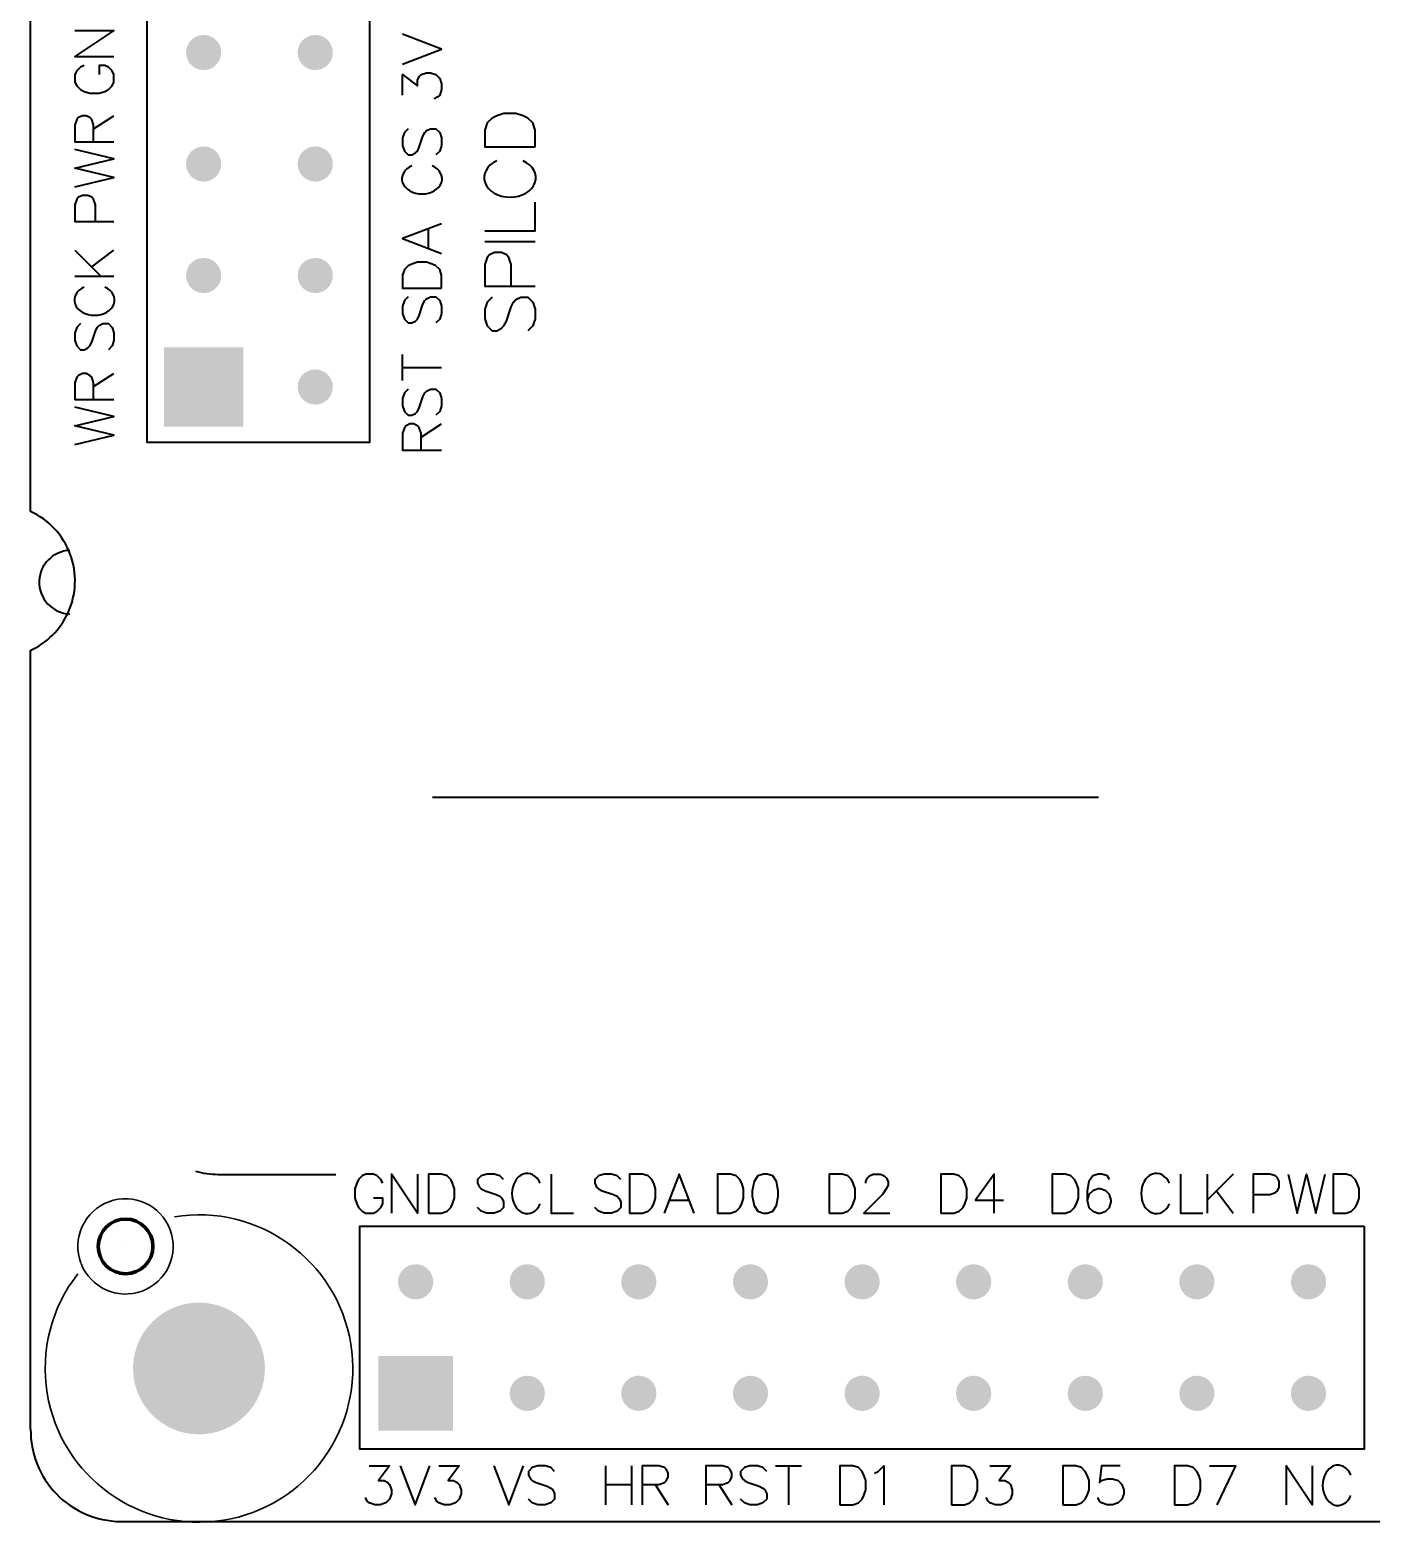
# Model space of a CAD drawing. Header units: millimetres. Extents: x 0 to 120, y 1 to 63.
# Drawn here: x 0.41 to 30.93, y 1.27 to 35.23 of the extents above; entities that cross this region are included whole.
import ezdxf

# ---------------------------------------------------------------- set-up
doc = ezdxf.new("R2010")
doc.units = ezdxf.units.MM
doc.layers.add('PDF_几何图形', color=7, linetype='Continuous', true_color=0x008000)
doc.layers.add('PDF_实体填充', color=7, linetype='Continuous', true_color=0xc64230)

msp = doc.modelspace()

# ---------------------------------------------------------------- hatches: boundary and pattern name
at = {"layer": 'PDF_实体填充', "true_color": 0x1f4769, "transparency": 33554559}
for points in [[(4.769, 34.711, 0.414205), (4.369, 35.11), (4.369, 35.11, 0.414204), (3.969, 34.711), (3.969, 34.711, 0.414213), (4.369, 34.311), (4.369, 34.311, 0.414214)], [(4.769, 34.711, 0.414205), (4.369, 35.11), (4.369, 35.11, 0.414204), (3.969, 34.711), (3.969, 34.711, 0.414213), (4.369, 34.311), (4.369, 34.311, 0.414214)], [(7.308, 34.711, 0.414217), (6.908, 35.11), (6.908, 35.11, 0.414205), (6.508, 34.711), (6.508, 34.711, 0.414214), (6.908, 34.311), (6.908, 34.311, 0.414226)], [(7.308, 34.711, 0.414217), (6.908, 35.11), (6.908, 35.11, 0.414205), (6.508, 34.711), (6.508, 34.711, 0.414214), (6.908, 34.311), (6.908, 34.311, 0.414226)], [(4.769, 32.174, 0.414212), (4.369, 32.574), (4.369, 32.574, 0.414211), (3.969, 32.174), (3.969, 32.174, 0.414206), (4.369, 31.774), (4.369, 31.774, 0.414206)], [(4.769, 32.174, 0.414212), (4.369, 32.574), (4.369, 32.574, 0.414211), (3.969, 32.174), (3.969, 32.174, 0.414206), (4.369, 31.774), (4.369, 31.774, 0.414206)], [(7.308, 32.174, 0.414224), (6.908, 32.574), (6.908, 32.574, 0.414212), (6.508, 32.174), (6.508, 32.174, 0.414206), (6.908, 31.774), (6.908, 31.774, 0.414219)], [(7.308, 32.174, 0.414224), (6.908, 32.574), (6.908, 32.574, 0.414212), (6.508, 32.174), (6.508, 32.174, 0.414206), (6.908, 31.774), (6.908, 31.774, 0.414219)], [(4.769, 29.637, 0.414205), (4.369, 30.037), (4.369, 30.037, 0.414205), (3.969, 29.637), (3.969, 29.637, 0.414213), (4.369, 29.237), (4.369, 29.237, 0.414213)], [(4.769, 29.637, 0.414205), (4.369, 30.037), (4.369, 30.037, 0.414205), (3.969, 29.637), (3.969, 29.637, 0.414213), (4.369, 29.237), (4.369, 29.237, 0.414213)], [(7.308, 29.637, 0.414218), (6.908, 30.037), (6.908, 30.037, 0.414206), (6.508, 29.637), (6.508, 29.637, 0.414213), (6.908, 29.237), (6.908, 29.237, 0.414225)], [(7.308, 29.637, 0.414218), (6.908, 30.037), (6.908, 30.037, 0.414206), (6.508, 29.637), (6.508, 29.637, 0.414213), (6.908, 29.237), (6.908, 29.237, 0.414225)], [(4.769, 27.1, 0.414213), (4.369, 27.5), (4.369, 27.5, 0.414213), (3.969, 27.1), (3.969, 27.1, 0.414205), (4.369, 26.701), (4.369, 26.701, 0.414205)], [(4.769, 27.1, 0.414213), (4.369, 27.5), (4.369, 27.5, 0.414213), (3.969, 27.1), (3.969, 27.1, 0.414205), (4.369, 26.701), (4.369, 26.701, 0.414205)], [(7.308, 27.1, 0.414225), (6.908, 27.5), (6.908, 27.5, 0.414213), (6.508, 27.1), (6.508, 27.1, 0.414206), (6.908, 26.701), (6.908, 26.701, 0.414218)], [(7.308, 27.1, 0.414225), (6.908, 27.5), (6.908, 27.5, 0.414213), (6.508, 27.1), (6.508, 27.1, 0.414206), (6.908, 26.701), (6.908, 26.701, 0.414218)], [(9.593, 6.742, 0.414218), (9.193, 7.141), (9.193, 7.141, 0.414206), (8.793, 6.742), (8.793, 6.742, 0.414212), (9.193, 6.342), (9.193, 6.342, 0.414224)], [(9.593, 6.742, 0.414218), (9.193, 7.141), (9.193, 7.141, 0.414206), (8.793, 6.742), (8.793, 6.742, 0.414212), (9.193, 6.342), (9.193, 6.342, 0.414224)], [(12.133, 6.742, 0.414218), (11.733, 7.141), (11.733, 7.141, 0.414205), (11.333, 6.742), (11.333, 6.742, 0.414211), (11.733, 6.342), (11.733, 6.342, 0.414224)], [(12.133, 6.742, 0.414218), (11.733, 7.141), (11.733, 7.141, 0.414205), (11.333, 6.742), (11.333, 6.742, 0.414211), (11.733, 6.342), (11.733, 6.342, 0.414224)], [(14.672, 6.742, 0.414205), (14.272, 7.141), (14.272, 7.141, 0.414219), (13.872, 6.742), (13.872, 6.742, 0.414225), (14.272, 6.342), (14.272, 6.342, 0.414211)], [(14.672, 6.742, 0.414205), (14.272, 7.141), (14.272, 7.141, 0.414219), (13.872, 6.742), (13.872, 6.742, 0.414225), (14.272, 6.342), (14.272, 6.342, 0.414211)], [(17.212, 6.742, 0.414205), (16.812, 7.141), (16.812, 7.141, 0.414205), (16.412, 6.742), (16.412, 6.742, 0.414211), (16.812, 6.342), (16.812, 6.342, 0.414211)], [(17.212, 6.742, 0.414205), (16.812, 7.141), (16.812, 7.141, 0.414205), (16.412, 6.742), (16.412, 6.742, 0.414211), (16.812, 6.342), (16.812, 6.342, 0.414211)], [(19.751, 6.742, 0.414219), (19.351, 7.141), (19.351, 7.141, 0.414205), (18.951, 6.742), (18.951, 6.742, 0.414211), (19.351, 6.342), (19.351, 6.342, 0.414225)], [(19.751, 6.742, 0.414219), (19.351, 7.141), (19.351, 7.141, 0.414205), (18.951, 6.742), (18.951, 6.742, 0.414211), (19.351, 6.342), (19.351, 6.342, 0.414225)], [(22.29, 6.742, 0.414207), (21.89, 7.141), (21.89, 7.141, 0.414219), (21.49, 6.742), (21.49, 6.742, 0.414225), (21.89, 6.342), (21.89, 6.342, 0.414212)], [(22.29, 6.742, 0.414207), (21.89, 7.141), (21.89, 7.141, 0.414219), (21.49, 6.742), (21.49, 6.742, 0.414225), (21.89, 6.342), (21.89, 6.342, 0.414212)], [(24.83, 6.742, 0.414205), (24.43, 7.141), (24.43, 7.141, 0.414206), (24.03, 6.742), (24.03, 6.742, 0.414212), (24.43, 6.342), (24.43, 6.342, 0.414211)], [(24.83, 6.742, 0.414205), (24.43, 7.141), (24.43, 7.141, 0.414206), (24.03, 6.742), (24.03, 6.742, 0.414212), (24.43, 6.342), (24.43, 6.342, 0.414211)], [(27.369, 6.742, 0.414217), (26.969, 7.141), (26.969, 7.141, 0.414205), (26.569, 6.742), (26.569, 6.742, 0.414211), (26.969, 6.342), (26.969, 6.342, 0.414223)], [(27.369, 6.742, 0.414217), (26.969, 7.141), (26.969, 7.141, 0.414205), (26.569, 6.742), (26.569, 6.742, 0.414211), (26.969, 6.342), (26.969, 6.342, 0.414223)], [(29.909, 6.742, 0.414205), (29.509, 7.141), (29.509, 7.141, 0.414217), (29.109, 6.742), (29.109, 6.742, 0.414223), (29.509, 6.342), (29.509, 6.342, 0.414211)], [(29.909, 6.742, 0.414205), (29.509, 7.141), (29.509, 7.141, 0.414217), (29.109, 6.742), (29.109, 6.742, 0.414223), (29.509, 6.342), (29.509, 6.342, 0.414211)], [(5.763, 4.77, 0.414215), (4.263, 6.268), (4.263, 6.268, 0.414214), (2.763, 4.77), (2.763, 4.77, 0.41421), (4.263, 3.271), (4.263, 3.271, 0.414212)], [(9.593, 4.205, 0.414224), (9.193, 4.605), (9.193, 4.605, 0.414212), (8.793, 4.205), (8.793, 4.205, 0.414206), (9.193, 3.805), (9.193, 3.805, 0.414218)], [(9.593, 4.205, 0.414224), (9.193, 4.605), (9.193, 4.605, 0.414212), (8.793, 4.205), (8.793, 4.205, 0.414206), (9.193, 3.805), (9.193, 3.805, 0.414218)], [(12.133, 4.205, 0.414224), (11.733, 4.605), (11.733, 4.605, 0.414211), (11.333, 4.205), (11.333, 4.205, 0.414205), (11.733, 3.805), (11.733, 3.805, 0.414218)], [(12.133, 4.205, 0.414224), (11.733, 4.605), (11.733, 4.605, 0.414211), (11.333, 4.205), (11.333, 4.205, 0.414205), (11.733, 3.805), (11.733, 3.805, 0.414218)], [(14.672, 4.205, 0.414211), (14.272, 4.605), (14.272, 4.605, 0.414225), (13.872, 4.205), (13.872, 4.205, 0.414218), (14.272, 3.805), (14.272, 3.805, 0.414205)], [(14.672, 4.205, 0.414211), (14.272, 4.605), (14.272, 4.605, 0.414225), (13.872, 4.205), (13.872, 4.205, 0.414218), (14.272, 3.805), (14.272, 3.805, 0.414205)], [(17.212, 4.205, 0.414211), (16.812, 4.605), (16.812, 4.605, 0.414211), (16.412, 4.205), (16.412, 4.205, 0.414205), (16.812, 3.805), (16.812, 3.805, 0.414205)], [(17.212, 4.205, 0.414211), (16.812, 4.605), (16.812, 4.605, 0.414211), (16.412, 4.205), (16.412, 4.205, 0.414205), (16.812, 3.805), (16.812, 3.805, 0.414205)], [(19.751, 4.205, 0.414225), (19.351, 4.605), (19.351, 4.605, 0.414211), (18.951, 4.205), (18.951, 4.205, 0.414205), (19.351, 3.805), (19.351, 3.805, 0.414218)], [(19.751, 4.205, 0.414225), (19.351, 4.605), (19.351, 4.605, 0.414211), (18.951, 4.205), (18.951, 4.205, 0.414205), (19.351, 3.805), (19.351, 3.805, 0.414218)], [(22.29, 4.205, 0.414213), (21.89, 4.605), (21.89, 4.605, 0.414225), (21.49, 4.205), (21.49, 4.205, 0.414219), (21.89, 3.805), (21.89, 3.805, 0.414206)], [(22.29, 4.205, 0.414213), (21.89, 4.605), (21.89, 4.605, 0.414225), (21.49, 4.205), (21.49, 4.205, 0.414219), (21.89, 3.805), (21.89, 3.805, 0.414206)], [(24.83, 4.205, 0.414211), (24.43, 4.605), (24.43, 4.605, 0.414212), (24.03, 4.205), (24.03, 4.205, 0.414206), (24.43, 3.805), (24.43, 3.805, 0.414205)], [(24.83, 4.205, 0.414211), (24.43, 4.605), (24.43, 4.605, 0.414212), (24.03, 4.205), (24.03, 4.205, 0.414206), (24.43, 3.805), (24.43, 3.805, 0.414205)], [(27.369, 4.205, 0.414223), (26.969, 4.605), (26.969, 4.605, 0.414211), (26.569, 4.205), (26.569, 4.205, 0.414205), (26.969, 3.805), (26.969, 3.805, 0.414217)], [(27.369, 4.205, 0.414223), (26.969, 4.605), (26.969, 4.605, 0.414211), (26.569, 4.205), (26.569, 4.205, 0.414205), (26.969, 3.805), (26.969, 3.805, 0.414217)], [(29.909, 4.205, 0.414211), (29.509, 4.605), (29.509, 4.605, 0.414223), (29.109, 4.205), (29.109, 4.205, 0.414217), (29.509, 3.805), (29.509, 3.805, 0.414205)], [(29.909, 4.205, 0.414211), (29.509, 4.605), (29.509, 4.605, 0.414223), (29.109, 4.205), (29.109, 4.205, 0.414217), (29.509, 3.805), (29.509, 3.805, 0.414205)]]:
    msp.add_hatch(color=139, dxfattribs=at).paths.add_polyline_path(points)

# ---------------------------------------------------------------- linework, layer by layer
at = {"layer": 'PDF_几何图形', "color": 216, "lineweight": 40, "true_color": 0x800080}
msp.add_lwpolyline([(0.415, 21.1, 0.181672), (1.285, 21.963, 0.414528), (0.426, 24.271), (0.426, 61.163, -0.414198), (2.534, 63.205), (118.282, 63.211, -0.414209), (120.39, 61.124)], format="xyb", dxfattribs=at)
at = {"layer": 'PDF_几何图形', "lineweight": 40}
for points in [[(3.071, 25.845), (8.153, 25.845), (8.153, 36.005), (3.074, 36.005), (3.074, 25.845)], [(1.441, 35.214), (2.329, 35.214), (1.441, 34.622), (2.329, 34.622)], [(8.893, 34.449), (9.782, 34.787), (8.893, 35.125)], [(1.652, 34.419), (1.568, 34.377), (1.483, 34.292), (1.441, 34.208), (1.441, 34.039), (1.483, 33.954), (1.568, 33.87), (1.652, 33.827), (1.779, 33.785), (1.991, 33.785), (2.118, 33.827), (2.202, 33.87), (2.287, 33.954), (2.329, 34.039), (2.329, 34.208), (2.287, 34.292), (2.202, 34.377), (2.118, 34.419), (1.991, 34.419), (1.991, 34.208)], [(8.893, 33.743), (8.893, 34.208), (9.232, 33.954), (9.232, 34.081), (9.274, 34.165), (9.316, 34.208), (9.443, 34.25), (9.528, 34.25), (9.655, 34.208), (9.74, 34.123), (9.782, 33.997), (9.782, 33.87), (9.74, 33.743), (9.697, 33.7), (9.613, 33.658)], [(1.864, 32.681), (1.864, 33.062), (1.822, 33.188), (1.779, 33.231), (1.695, 33.273), (1.61, 33.273), (1.525, 33.231), (1.483, 33.188), (1.441, 33.062), (1.441, 32.681), (2.329, 32.681)], [(1.864, 32.977), (2.329, 33.273)], [(9.02, 32.977), (8.936, 32.893), (8.893, 32.766), (8.893, 32.597), (8.936, 32.47), (9.02, 32.385), (9.105, 32.385), (9.19, 32.428), (9.232, 32.47), (9.274, 32.555), (9.359, 32.808), (9.401, 32.893), (9.443, 32.935), (9.528, 32.977), (9.655, 32.977), (9.74, 32.893), (9.782, 32.766), (9.782, 32.597), (9.74, 32.47), (9.655, 32.385)], [(1.441, 31.658), (2.329, 31.87), (1.441, 32.081), (2.329, 32.292), (1.441, 32.504)], [(1.906, 30.868), (1.906, 31.248), (1.864, 31.375), (1.822, 31.417), (1.737, 31.459), (1.61, 31.459), (1.525, 31.417), (1.483, 31.375), (1.441, 31.248), (1.441, 30.868), (2.329, 30.868)], [(10.768, 30.653), (11.911, 30.653), (11.911, 31.305)], [(9.782, 30.816), (8.893, 30.478), (9.782, 30.14)], [(9.486, 30.267), (9.486, 30.689)], [(10.768, 30.414), (11.911, 30.414)], [(1.441, 30.216), (2.033, 29.624)], [(1.822, 29.836), (2.329, 30.216)], [(11.367, 29.398), (11.367, 29.887), (11.312, 30.05), (11.258, 30.104), (11.149, 30.158), (10.986, 30.158), (10.877, 30.104), (10.823, 30.05), (10.768, 29.887), (10.768, 29.398), (11.911, 29.398)], [(1.441, 29.624), (2.329, 29.624)], [(9.02, 29.151), (8.936, 29.066), (8.893, 28.939), (8.893, 28.77), (8.936, 28.643), (9.02, 28.559), (9.105, 28.559), (9.19, 28.601), (9.232, 28.643), (9.274, 28.728), (9.359, 28.982), (9.401, 29.066), (9.443, 29.108), (9.528, 29.151), (9.655, 29.151), (9.74, 29.066), (9.782, 28.939), (9.782, 28.77), (9.74, 28.643), (9.655, 28.559)], [(10.931, 29.142), (10.823, 29.034), (10.768, 28.871), (10.768, 28.653), (10.823, 28.49), (10.931, 28.381), (11.04, 28.381), (11.149, 28.436), (11.203, 28.49), (11.258, 28.599), (11.367, 28.925), (11.421, 29.034), (11.476, 29.088), (11.584, 29.142), (11.748, 29.142), (11.856, 29.034), (11.911, 28.871), (11.911, 28.653), (11.856, 28.49), (11.748, 28.381)], [(1.568, 28.542), (1.483, 28.458), (1.441, 28.331), (1.441, 28.162), (1.483, 28.035), (1.568, 27.95), (1.652, 27.95), (1.737, 27.993), (1.779, 28.035), (1.822, 28.119), (1.906, 28.373), (1.949, 28.458), (1.991, 28.5), (2.076, 28.542), (2.202, 28.542), (2.287, 28.458), (2.329, 28.331), (2.329, 28.162), (2.287, 28.035), (2.202, 27.95)], [(8.893, 27.248), (8.893, 27.84)], [(8.893, 27.544), (9.782, 27.544)], [(1.864, 26.817), (1.864, 27.197), (1.822, 27.324), (1.779, 27.366), (1.695, 27.409), (1.61, 27.409), (1.525, 27.366), (1.483, 27.324), (1.441, 27.197), (1.441, 26.817), (2.329, 26.817)], [(1.864, 27.113), (2.329, 27.409)], [(9.02, 27.049), (8.936, 26.965), (8.893, 26.838), (8.893, 26.669), (8.936, 26.542), (9.02, 26.457), (9.105, 26.457), (9.19, 26.5), (9.232, 26.542), (9.274, 26.627), (9.359, 26.88), (9.401, 26.965), (9.443, 27.007), (9.528, 27.049), (9.655, 27.049), (9.74, 26.965), (9.782, 26.838), (9.782, 26.669), (9.74, 26.542), (9.655, 26.457)], [(1.441, 25.794), (2.329, 26.005), (1.441, 26.217), (2.329, 26.428), (1.441, 26.639)], [(9.316, 25.667), (9.316, 26.048), (9.274, 26.174), (9.232, 26.217), (9.147, 26.259), (9.063, 26.259), (8.978, 26.217), (8.936, 26.174), (8.893, 26.048), (8.893, 25.667), (9.782, 25.667)], [(9.316, 25.963), (9.782, 26.259)], [(9.574, 17.771), (24.733, 17.771)], [(8.443, 8.983), (8.401, 9.068), (8.316, 9.153), (8.231, 9.195), (8.062, 9.195), (7.978, 9.153), (7.893, 9.068), (7.851, 8.983), (7.808, 8.857), (7.808, 8.645), (7.851, 8.518), (7.893, 8.434), (7.978, 8.349), (8.062, 8.307), (8.231, 8.307), (8.316, 8.349), (8.401, 8.434), (8.443, 8.518), (8.443, 8.645), (8.231, 8.645)], [(9.238, 9.195), (9.238, 8.307), (8.646, 9.195), (8.646, 8.307)], [(11.194, 9.068), (11.109, 9.153), (10.982, 9.195), (10.813, 9.195), (10.686, 9.153), (10.602, 9.068), (10.602, 8.983), (10.644, 8.899), (10.686, 8.857), (10.771, 8.814), (11.025, 8.73), (11.109, 8.688), (11.152, 8.645), (11.194, 8.561), (11.194, 8.434), (11.109, 8.349), (10.982, 8.307), (10.813, 8.307), (10.686, 8.349), (10.602, 8.434)], [(12.277, 9.195), (12.277, 8.307), (12.785, 8.307)], [(13.86, 9.068), (13.776, 9.153), (13.649, 9.195), (13.479, 9.195), (13.352, 9.153), (13.268, 9.068), (13.268, 8.983), (13.31, 8.899), (13.352, 8.857), (13.437, 8.814), (13.691, 8.73), (13.776, 8.688), (13.818, 8.645), (13.86, 8.561), (13.86, 8.434), (13.776, 8.349), (13.649, 8.307), (13.479, 8.307), (13.352, 8.349), (13.268, 8.434)], [(15.527, 8.307), (15.189, 9.195), (14.85, 8.307)], [(19.434, 8.983), (19.434, 9.026), (19.476, 9.11), (19.519, 9.153), (19.603, 9.195), (19.773, 9.195), (19.857, 9.153), (19.9, 9.11), (19.942, 9.026), (19.942, 8.941), (19.9, 8.857), (19.815, 8.73), (19.392, 8.307), (19.984, 8.307)], [(22.354, 8.307), (22.354, 9.195), (21.931, 8.603), (22.566, 8.603)], [(24.979, 9.068), (24.936, 9.153), (24.809, 9.195), (24.725, 9.195), (24.598, 9.153), (24.513, 9.026), (24.471, 8.814), (24.471, 8.603), (24.513, 8.434), (24.598, 8.349), (24.725, 8.307), (24.767, 8.307), (24.894, 8.349), (24.979, 8.434), (25.021, 8.561), (25.021, 8.603), (24.979, 8.73), (24.894, 8.814), (24.767, 8.857), (24.725, 8.857), (24.598, 8.814), (24.513, 8.73), (24.471, 8.603)], [(26.595, 9.195), (26.595, 8.307), (27.103, 8.307)], [(27.201, 9.195), (27.201, 8.307)], [(27.793, 9.195), (27.201, 8.603)], [(28.25, 8.73), (28.631, 8.73), (28.758, 8.772), (28.8, 8.814), (28.843, 8.899), (28.843, 9.026), (28.8, 9.11), (28.758, 9.153), (28.631, 9.195), (28.25, 9.195), (28.25, 8.307)], [(29.042, 9.195), (29.253, 8.307), (29.465, 9.195), (29.676, 8.307), (29.888, 9.195)], [(14.977, 8.603), (15.401, 8.603)], [(27.412, 8.814), (27.793, 8.307)], [(8.136, 2.556), (8.601, 2.556), (8.347, 2.218), (8.474, 2.218), (8.559, 2.176), (8.601, 2.133), (8.643, 2.007), (8.643, 1.922), (8.601, 1.795), (8.516, 1.71), (8.389, 1.668), (8.263, 1.668), (8.136, 1.71), (8.093, 1.753), (8.051, 1.837)], [(8.842, 2.556), (9.181, 1.668), (9.519, 2.556)], [(9.718, 2.556), (10.184, 2.556), (9.93, 2.218), (10.057, 2.218), (10.141, 2.176), (10.184, 2.133), (10.226, 2.007), (10.226, 1.922), (10.184, 1.795), (10.099, 1.71), (9.972, 1.668), (9.845, 1.668), (9.718, 1.71), (9.676, 1.753), (9.633, 1.837)], [(10.971, 2.556), (11.31, 1.668), (11.648, 2.556)], [(12.355, 2.429), (12.27, 2.514), (12.143, 2.556), (11.974, 2.556), (11.847, 2.514), (11.762, 2.429), (11.762, 2.345), (11.805, 2.26), (11.847, 2.218), (11.932, 2.176), (12.186, 2.091), (12.27, 2.049), (12.313, 2.007), (12.355, 1.922), (12.355, 1.795), (12.27, 1.71), (12.143, 1.668), (11.974, 1.668), (11.847, 1.71), (11.762, 1.795)], [(13.51, 2.556), (13.51, 1.668)], [(14.103, 2.556), (14.103, 1.668)], [(14.348, 2.133), (14.729, 2.133), (14.856, 2.176), (14.898, 2.218), (14.941, 2.302), (14.941, 2.387), (14.898, 2.472), (14.856, 2.514), (14.729, 2.556), (14.348, 2.556), (14.348, 1.668)], [(15.796, 2.133), (16.177, 2.133), (16.304, 2.176), (16.346, 2.218), (16.388, 2.302), (16.388, 2.387), (16.346, 2.472), (16.304, 2.514), (16.177, 2.556), (15.796, 2.556), (15.796, 1.668)], [(17.18, 2.429), (17.095, 2.514), (16.968, 2.556), (16.799, 2.556), (16.672, 2.514), (16.587, 2.429), (16.587, 2.345), (16.63, 2.26), (16.672, 2.218), (16.757, 2.176), (17.01, 2.091), (17.095, 2.049), (17.137, 2.007), (17.18, 1.922), (17.18, 1.795), (17.095, 1.71), (16.968, 1.668), (16.799, 1.668), (16.672, 1.71), (16.587, 1.795)], [(17.378, 2.556), (17.971, 2.556)], [(17.675, 2.556), (17.675, 1.668)], [(19.634, 2.387), (19.719, 2.429), (19.846, 2.556), (19.846, 1.668)], [(22.259, 2.556), (22.724, 2.556), (22.47, 2.218), (22.597, 2.218), (22.682, 2.176), (22.724, 2.133), (22.766, 2.007), (22.766, 1.922), (22.724, 1.795), (22.639, 1.71), (22.513, 1.668), (22.386, 1.668), (22.259, 1.71), (22.216, 1.753), (22.174, 1.837)], [(25.221, 2.556), (24.798, 2.556), (24.756, 2.176), (24.798, 2.218), (24.925, 2.26), (25.052, 2.26), (25.179, 2.218), (25.264, 2.133), (25.306, 2.007), (25.306, 1.922), (25.264, 1.795), (25.179, 1.71), (25.052, 1.668), (24.925, 1.668), (24.798, 1.71), (24.756, 1.753), (24.713, 1.837)], [(27.253, 2.556), (27.845, 2.556), (27.422, 1.668)], [(29.593, 2.556), (29.593, 1.668), (29.001, 2.556), (29.001, 1.668)], [(13.51, 2.133), (14.103, 2.133)], [(14.645, 2.133), (14.941, 1.668)], [(16.092, 2.133), (16.388, 1.668)]]:
    msp.add_lwpolyline(points, dxfattribs=at)
at = {"layer": 'PDF_几何图形', "color": 22, "lineweight": 211, "true_color": 0xc64230}
for points in [[(4.369, 34.711), (4.369, 34.711)], [(6.908, 34.711), (6.908, 34.711)], [(4.369, 32.174), (4.369, 32.174)], [(6.908, 32.174), (6.908, 32.174)], [(4.369, 29.637), (4.369, 29.637)], [(6.908, 29.637), (6.908, 29.637)], [(6.908, 27.1), (6.908, 27.1)], [(2.592, 7.548), (2.592, 7.548)], [(9.193, 6.742), (9.193, 6.742)], [(11.733, 6.742), (11.733, 6.742)], [(14.272, 6.742), (14.272, 6.742)], [(16.812, 6.742), (16.812, 6.742)], [(19.351, 6.742), (19.351, 6.742)], [(21.89, 6.742), (21.89, 6.742)], [(24.43, 6.742), (24.43, 6.742)], [(26.969, 6.742), (26.969, 6.742)], [(29.509, 6.742), (29.509, 6.742)], [(4.263, 4.77), (4.263, 4.77)], [(11.733, 4.205), (11.733, 4.205)], [(14.272, 4.205), (14.272, 4.205)], [(16.812, 4.205), (16.812, 4.205)], [(19.351, 4.205), (19.351, 4.205)], [(21.89, 4.205), (21.89, 4.205)], [(24.43, 4.205), (24.43, 4.205)], [(26.969, 4.205), (26.969, 4.205)], [(29.509, 4.205), (29.509, 4.205)]]:
    msp.add_lwpolyline(points, dxfattribs=at)
at = {"layer": 'PDF_几何图形', "color": 8, "lineweight": 211, "true_color": 0x808080}
for points in [[(4.369, 34.711), (4.369, 34.711)], [(6.908, 34.711), (6.908, 34.711)], [(4.369, 32.174), (4.369, 32.174)], [(6.908, 32.174), (6.908, 32.174)], [(4.369, 29.637), (4.369, 29.637)], [(6.908, 29.637), (6.908, 29.637)], [(6.908, 27.1), (6.908, 27.1)], [(9.193, 6.742), (9.193, 6.742)], [(11.733, 6.742), (11.733, 6.742)], [(14.272, 6.742), (14.272, 6.742)], [(16.812, 6.742), (16.812, 6.742)], [(19.351, 6.742), (19.351, 6.742)], [(21.89, 6.742), (21.89, 6.742)], [(24.43, 6.742), (24.43, 6.742)], [(26.969, 6.742), (26.969, 6.742)], [(29.509, 6.742), (29.509, 6.742)], [(11.733, 4.205), (11.733, 4.205)], [(14.272, 4.205), (14.272, 4.205)], [(16.812, 4.205), (16.812, 4.205)], [(19.351, 4.205), (19.351, 4.205)], [(21.89, 4.205), (21.89, 4.205)], [(24.43, 4.205), (24.43, 4.205)], [(26.969, 4.205), (26.969, 4.205)], [(29.509, 4.205), (29.509, 4.205)]]:
    msp.add_lwpolyline(points, dxfattribs=at)
at = {"layer": 'PDF_几何图形', "lineweight": 40}
for points in [[(11.911, 32.566), (11.911, 32.947), (11.856, 33.11), (11.748, 33.218), (11.639, 33.273), (11.476, 33.327), (11.203, 33.327), (11.04, 33.273), (10.931, 33.218), (10.823, 33.11), (10.768, 32.947), (10.768, 32.566)], [(9.782, 29.35), (9.782, 29.645), (9.74, 29.772), (9.655, 29.857), (9.57, 29.899), (9.443, 29.941), (9.232, 29.941), (9.105, 29.899), (9.02, 29.857), (8.936, 29.772), (8.893, 29.645), (8.893, 29.35)], [(9.484, 8.307), (9.78, 8.307), (9.907, 8.349), (9.992, 8.434), (10.034, 8.518), (10.076, 8.645), (10.076, 8.857), (10.034, 8.983), (9.992, 9.068), (9.907, 9.153), (9.78, 9.195), (9.484, 9.195)], [(14.059, 8.307), (14.355, 8.307), (14.482, 8.349), (14.567, 8.434), (14.609, 8.518), (14.652, 8.645), (14.652, 8.857), (14.609, 8.983), (14.567, 9.068), (14.482, 9.153), (14.355, 9.195), (14.059, 9.195)], [(16.061, 8.307), (16.357, 8.307), (16.484, 8.349), (16.569, 8.434), (16.611, 8.518), (16.654, 8.645), (16.654, 8.857), (16.611, 8.983), (16.569, 9.068), (16.484, 9.153), (16.357, 9.195), (16.061, 9.195)], [(17.106, 9.195), (16.98, 9.153), (16.895, 9.026), (16.853, 8.814), (16.853, 8.688), (16.895, 8.476), (16.98, 8.349), (17.106, 8.307), (17.191, 8.307), (17.318, 8.349), (17.403, 8.476), (17.445, 8.688), (17.445, 8.814), (17.403, 9.026), (17.318, 9.153), (17.191, 9.195)], [(18.601, 8.307), (18.897, 8.307), (19.024, 8.349), (19.109, 8.434), (19.151, 8.518), (19.193, 8.645), (19.193, 8.857), (19.151, 8.983), (19.109, 9.068), (19.024, 9.153), (18.897, 9.195), (18.601, 9.195)], [(21.14, 8.307), (21.436, 8.307), (21.563, 8.349), (21.648, 8.434), (21.69, 8.518), (21.732, 8.645), (21.732, 8.857), (21.69, 8.983), (21.648, 9.068), (21.563, 9.153), (21.436, 9.195), (21.14, 9.195)], [(23.679, 8.307), (23.976, 8.307), (24.103, 8.349), (24.187, 8.434), (24.229, 8.518), (24.272, 8.645), (24.272, 8.857), (24.229, 8.983), (24.187, 9.068), (24.103, 9.153), (23.976, 9.195), (23.679, 9.195)], [(30.066, 8.307), (30.362, 8.307), (30.489, 8.349), (30.573, 8.434), (30.616, 8.518), (30.658, 8.645), (30.658, 8.857), (30.616, 8.983), (30.573, 9.068), (30.489, 9.153), (30.362, 9.195), (30.066, 9.195)], [(30.778, 8.011), (30.778, 2.937), (7.924, 2.937), (7.924, 8.011)], [(18.843, 1.668), (19.14, 1.668), (19.266, 1.71), (19.351, 1.795), (19.393, 1.88), (19.436, 2.007), (19.436, 2.218), (19.393, 2.345), (19.351, 2.429), (19.266, 2.514), (19.14, 2.556), (18.843, 2.556)], [(21.383, 1.668), (21.679, 1.668), (21.806, 1.71), (21.89, 1.795), (21.933, 1.88), (21.975, 2.007), (21.975, 2.218), (21.933, 2.345), (21.89, 2.429), (21.806, 2.514), (21.679, 2.556), (21.383, 2.556)], [(23.922, 1.668), (24.218, 1.668), (24.345, 1.71), (24.43, 1.795), (24.472, 1.88), (24.514, 2.007), (24.514, 2.218), (24.472, 2.345), (24.43, 2.429), (24.345, 2.514), (24.218, 2.556), (23.922, 2.556)], [(26.461, 1.668), (26.758, 1.668), (26.885, 1.71), (26.969, 1.795), (27.012, 1.88), (27.054, 2.007), (27.054, 2.218), (27.012, 2.345), (26.969, 2.429), (26.885, 2.514), (26.758, 2.556), (26.461, 2.556)]]:
    msp.add_lwpolyline(points, close=True, dxfattribs=at)
for points in [[(1.321, 23.384, 0.388935), (0.629, 22.69, 0.414244), (1.323, 21.936)], [(4.187, 9.258, 0.065492), (4.7, 9.186), (7.38, 9.186)]]:
    msp.add_lwpolyline(points, format="xyb", dxfattribs=at)
at = {"layer": 'PDF_几何图形', "color": 216, "lineweight": 40, "true_color": 0x800080}
for points in [[(0.426, 3.393), (0.426, 21.1)], [(2.476, 1.288), (31.732, 1.288)]]:
    msp.add_lwpolyline(points, dxfattribs=at)
at = {"layer": 'PDF_几何图形', "lineweight": 30}
msp.add_lwpolyline([(1.579, 7.161, 0.411517), (2.971, 6.532, 0.414483), (3.609, 7.926, 0.413943), (2.213, 8.563, 0.414482), (1.576, 7.169)], format="xyb", dxfattribs=at)
at = {"layer": 'PDF_几何图形', "lineweight": 35}
msp.add_lwpolyline([(1.506, 6.922, 0.208964), (0.809, 4.212, 0.414082), (4.821, 1.319, 0.414343), (7.718, 5.327, 0.414081), (3.705, 8.221)], format="xyb", dxfattribs=at)
at = {"layer": 'PDF_几何图形', "color": 1, "lineweight": 211}
msp.add_lwpolyline([(2.592, 7.548), (2.592, 7.548)], dxfattribs=at)
at = {"layer": 'PDF_几何图形', "color": 22, "lineweight": 158, "true_color": 0xc64230}
msp.add_circle((2.593, 7.547), 0.622, dxfattribs=at)
at = {"layer": 'PDF_几何图形', "color": 216, "lineweight": 40, "true_color": 0x800080}
msp.add_arc((2.507, 3.362), 2.074, 179.1446, 269.1467, dxfattribs=at)
at = {"layer": 'PDF_几何图形', "lineweight": 40}
for centre, major_axis, ratio, start_param, end_param in [((9.338, 31.838), (-0.458, 0.001), 0.754708, 5.248445, 10.466186), ((11.34, 31.863), (-0.589, 0.001), 0.754665, 5.247615, 10.465589), ((1.886, 29.077), (-0.458, 0.001), 0.7547, 5.248441, 10.466171), ((11.729, 8.75), (0.001, 0.458), 0.756393, 5.248108, 10.465585), ((26.047, 8.75), (0.001, 0.458), 0.756168, 5.248119, 10.465489), ((30.175, 2.112), (0.001, 0.458), 0.755735, 5.248489, 10.466479)]:
    msp.add_ellipse(centre, major_axis=major_axis, ratio=ratio, start_param=start_param, end_param=end_param, dxfattribs=at)
at = {"layer": 'PDF_实体填充', "lineweight": 140, "transparency": 33554559}
msp.add_solid([(5.27, 28.001), (3.467, 28.001), (5.27, 26.2), (3.467, 26.2)], dxfattribs=at)
at = {"layer": 'PDF_实体填充', "color": 8, "lineweight": 140, "true_color": 0x808080, "transparency": 33554559}
msp.add_solid([(5.169, 27.899), (3.569, 27.899), (5.169, 26.301), (3.569, 26.301)], dxfattribs=at)
at = {"layer": 'PDF_实体填充', "lineweight": 211, "transparency": 33554559}
msp.add_solid([(8.342, 5.056), (8.342, 3.355), (10.045, 5.056), (10.045, 3.355)], dxfattribs=at)
at = {"layer": 'PDF_实体填充', "color": 8, "lineweight": 211, "true_color": 0x808080, "transparency": 33554559}
msp.add_solid([(8.444, 4.954), (8.444, 3.456), (9.943, 4.954), (9.943, 3.456)], dxfattribs=at)

doc.saveas('drawing.dxf')
